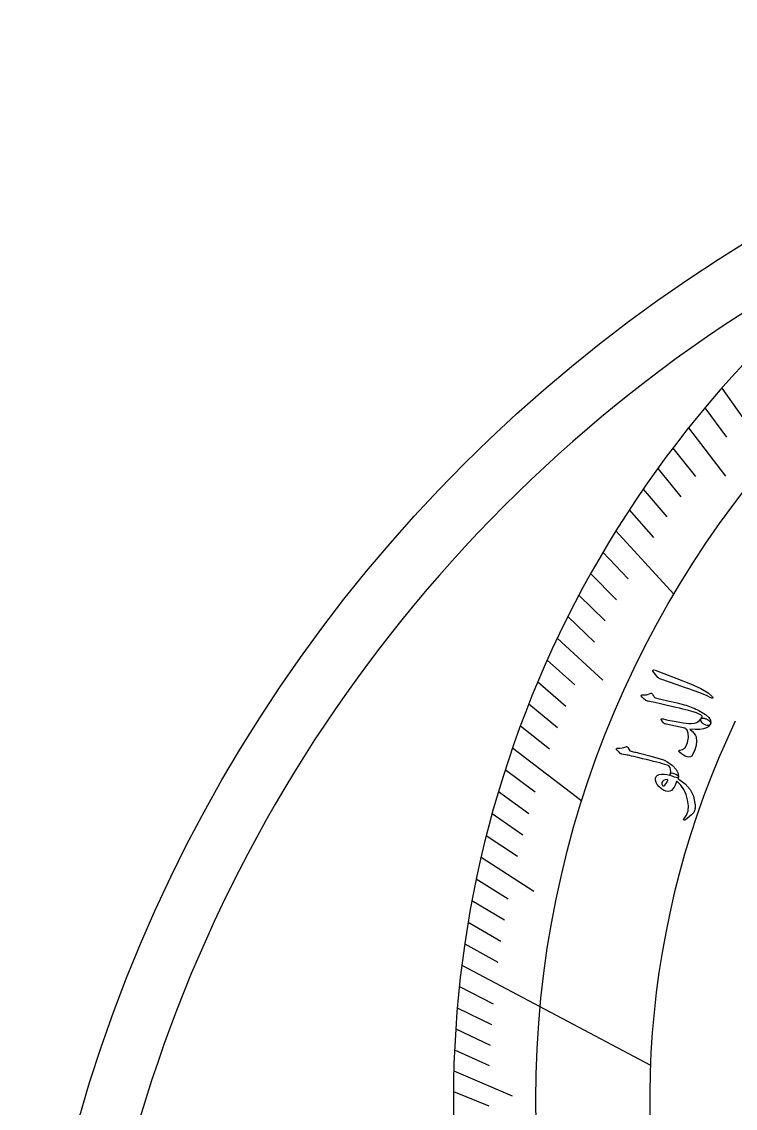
# Model space of a CAD drawing. Header units: millimetres. Extents: x -53 to 53, y -53 to 53.
# Drawn here: x -53.1 to -28.02, y 14.88 to 53.1 of the extents above; entities that cross this region are included whole.
import ezdxf

# ---------------------------------------------------------------- set-up
doc = ezdxf.new("R2010")
doc.units = ezdxf.units.MM
for name, color, linetype in [('CUT_INNER', 6, 'Continuous'), ('CUT_OUTER', 1, 'Continuous'), ('ENGRAVE', 7, 'Continuous'), ('ENGRAVE_FINE', 8, 'Continuous'), ('TEXT', 5, 'Continuous')]:
    doc.layers.add(name, color=color, linetype=linetype)

msp = doc.modelspace()

# ---------------------------------------------------------------- linework, layer by layer
at = {"layer": 'CUT_INNER'}
for centre, radius, start, end in [((-0.001, 0), 51.057, 118.5622, 214.3287), ((0, 15.174), 37.926, 129.5163, 247.0609), ((-0.002, 15.174), 31.021, 154.5616, 196.6842)]:
    msp.add_arc(centre, radius, start, end, dxfattribs=at)
at = {"layer": 'CUT_OUTER'}
msp.add_circle((0, 0), 53.1, dxfattribs=at)
at = {"layer": 'ENGRAVE'}
for points in [[(-32.216, 35.187), (-30.176, 32.959)], [(-35.845, 27.565), (-33.41, 25.693)], [(-37.629, 19.911), (-30.999, 16.402)]]:
    msp.add_lwpolyline(points, dxfattribs=at)
msp.add_circle((0, 15.174), 35.027, dxfattribs=at)
at = {"layer": 'ENGRAVE_FINE'}
for points in [[(-28.491, 40.208), (-27.752, 39.164)], [(-29.083, 39.517), (-28.324, 38.485)], [(-29.656, 38.816), (-28.357, 37.116)], [(-30.208, 38.105), (-29.41, 37.099)], [(-30.741, 37.387), (-29.924, 36.393)], [(-31.253, 36.66), (-30.417, 35.68)], [(-31.744, 35.927), (-30.89, 34.96)], [(-32.668, 34.441), (-31.777, 33.502)], [(-33.099, 33.69), (-32.191, 32.765)], [(-33.511, 32.934), (-32.585, 32.024)], [(-33.902, 32.175), (-32.959, 31.28)], [(-34.274, 31.412), (-32.672, 29.943)], [(-34.627, 30.646), (-33.65, 29.781)], [(-34.96, 29.878), (-33.967, 29.029)], [(-35.274, 29.108), (-34.264, 28.275)], [(-35.569, 28.337), (-34.544, 27.52)], [(-36.102, 26.793), (-35.047, 26.01)], [(-36.342, 26.022), (-35.271, 25.255)], [(-36.563, 25.251), (-35.478, 24.502)], [(-36.767, 24.481), (-35.667, 23.75)], [(-36.952, 23.713), (-35.095, 22.521)], [(-37.121, 22.947), (-35.995, 22.251)], [(-37.273, 22.184), (-36.133, 21.505)], [(-37.408, 21.423), (-36.255, 20.763)], [(-37.527, 20.665), (-36.362, 20.024)], [(-37.716, 19.16), (-36.528, 18.556)], [(-37.788, 18.414), (-36.588, 17.829)], [(-37.844, 17.672), (-36.633, 17.106)], [(-37.885, 16.935), (-36.664, 16.389)], [(-37.912, 16.202), (-35.855, 15.323)], [(-37.925, 15.475), (-36.683, 14.968)]]:
    msp.add_lwpolyline(points, dxfattribs=at)
at = {"layer": 'TEXT'}
for points in [[(-30.869, 30.198), (-30.91, 30.255), (-30.918, 30.289), (-30.892, 30.299), (-30.834, 30.286), (-30.064, 29.996), (-29.593, 29.816), (-29.229, 29.647), (-28.971, 29.491), (-28.819, 29.349), (-28.809, 29.332), (-28.805, 29.32), (-28.808, 29.312), (-28.817, 29.308), (-28.828, 29.307), (-28.841, 29.309), (-28.857, 29.314), (-28.874, 29.321), (-29.003, 29.385), (-29.144, 29.447), (-29.296, 29.506), (-29.458, 29.563), (-29.5, 29.579), (-29.614, 29.62), (-29.801, 29.686), (-30.06, 29.777), (-30.637, 29.973), (-30.667, 29.985), (-30.692, 30), (-30.715, 30.016), (-30.733, 30.035)], [(-31.302, 29.347), (-31.314, 29.36), (-31.321, 29.372), (-31.323, 29.385), (-31.319, 29.398), (-31.313, 29.407), (-31.303, 29.414), (-31.291, 29.419), (-31.276, 29.42), (-31.201, 29.42), (-31.131, 29.429), (-31.066, 29.447), (-31.006, 29.473), (-30.981, 29.48), (-30.959, 29.477), (-30.939, 29.464), (-30.921, 29.442), (-30.912, 29.428), (-30.904, 29.414), (-30.896, 29.401), (-30.887, 29.386), (-30.879, 29.372), (-30.871, 29.358), (-30.863, 29.344), (-30.854, 29.331), (-30.824, 29.319), (-30.735, 29.296), (-30.587, 29.262), (-30.381, 29.215), (-30.268, 29.19), (-30.162, 29.166), (-30.063, 29.142), (-29.971, 29.119), (-29.887, 29.097), (-29.811, 29.076), (-29.742, 29.055), (-29.681, 29.035), (-29.624, 29.015), (-29.567, 28.994), (-29.511, 28.972), (-29.456, 28.949), (-29.401, 28.924), (-29.346, 28.898), (-29.291, 28.871), (-29.236, 28.842), (-29.059, 28.734), (-28.94, 28.629), (-28.881, 28.527), (-28.88, 28.428), (-28.897, 28.388), (-28.923, 28.361), (-28.959, 28.348), (-29.004, 28.349), (-29.052, 28.361), (-29.097, 28.381), (-29.139, 28.408), (-29.178, 28.443), (-29.211, 28.481), (-29.23, 28.515), (-29.235, 28.546), (-29.225, 28.573), (-29.214, 28.592), (-29.205, 28.609), (-29.197, 28.624), (-29.19, 28.637), (-29.184, 28.649), (-29.18, 28.66), (-29.177, 28.669), (-29.177, 28.677), (-29.216, 28.711), (-29.282, 28.747), (-29.376, 28.786), (-29.498, 28.826), (-29.572, 28.847), (-29.657, 28.87), (-29.753, 28.896), (-29.86, 28.923), (-29.979, 28.952), (-30.109, 28.983), (-30.251, 29.017), (-30.404, 29.053), (-30.555, 29.088), (-30.687, 29.118), (-30.801, 29.143), (-30.897, 29.164), (-30.975, 29.18), (-31.035, 29.193), (-31.076, 29.201), (-31.098, 29.205), (-31.127, 29.213), (-31.156, 29.227), (-31.184, 29.245), (-31.213, 29.268), (-31.226, 29.282), (-31.239, 29.294), (-31.251, 29.306), (-31.263, 29.316), (-31.274, 29.325), (-31.284, 29.334), (-31.293, 29.341), (-31.302, 29.347)], [(-28.878, 28.424), (-28.909, 28.366), (-28.943, 28.319), (-28.981, 28.283), (-29.023, 28.258), (-29.13, 28.225), (-29.263, 28.207), (-29.422, 28.206), (-29.607, 28.221), (-29.521, 28.137), (-29.457, 28.062), (-29.414, 27.998), (-29.392, 27.944), (-29.379, 27.799), (-29.395, 27.646), (-29.441, 27.485), (-29.517, 27.316), (-29.548, 27.272), (-29.59, 27.245), (-29.642, 27.236), (-29.704, 27.244), (-29.772, 27.267), (-29.84, 27.302), (-29.91, 27.35), (-29.98, 27.41), (-29.988, 27.419), (-29.994, 27.43), (-29.996, 27.441), (-29.995, 27.452), (-29.989, 27.464), (-29.981, 27.473), (-29.97, 27.477), (-29.955, 27.478), (-29.867, 27.497), (-29.794, 27.548), (-29.736, 27.633), (-29.693, 27.751), (-29.662, 27.928), (-29.668, 28.071), (-29.711, 28.18), (-29.792, 28.255), (-30.447, 28.391), (-30.477, 28.399), (-30.501, 28.409), (-30.521, 28.422), (-30.536, 28.437), (-30.605, 28.53), (-30.614, 28.543), (-30.619, 28.554), (-30.621, 28.563), (-30.62, 28.57), (-30.612, 28.577), (-30.598, 28.58), (-30.578, 28.579), (-30.553, 28.574), (-30.386, 28.538), (-30.232, 28.507), (-30.09, 28.48), (-29.96, 28.459), (-29.842, 28.441), (-29.737, 28.428), (-29.644, 28.419), (-29.564, 28.415), (-29.454, 28.424), (-29.361, 28.453), (-29.284, 28.504), (-29.224, 28.576), (-29.205, 28.595), (-29.179, 28.605), (-29.144, 28.607), (-29.102, 28.599), (-29.081, 28.593), (-29.061, 28.585), (-29.04, 28.577), (-29.019, 28.568), (-28.999, 28.558), (-28.979, 28.546), (-28.96, 28.533), (-28.941, 28.518), (-28.909, 28.488), (-28.887, 28.462), (-28.877, 28.441), (-28.878, 28.424)], [(-32.058, 27.365), (-32.1, 27.407), (-32.134, 27.439), (-32.159, 27.463), (-32.176, 27.478), (-32.186, 27.488), (-32.192, 27.499), (-32.194, 27.51), (-32.191, 27.521), (-32.185, 27.533), (-32.175, 27.541), (-32.162, 27.545), (-32.146, 27.546), (-32.069, 27.547), (-31.996, 27.556), (-31.928, 27.573), (-31.864, 27.598), (-31.845, 27.604), (-31.826, 27.601), (-31.81, 27.589), (-31.794, 27.567), (-31.725, 27.458), (-31.68, 27.446), (-31.636, 27.435), (-31.592, 27.423), (-31.55, 27.412), (-31.508, 27.402), (-31.466, 27.391), (-31.426, 27.381), (-31.386, 27.371), (-31.02, 27.279), (-30.736, 27.199), (-30.536, 27.132), (-30.418, 27.077), (-30.222, 26.933), (-30.09, 26.795), (-30.021, 26.661), (-30.016, 26.533), (-30.017, 26.53), (-30.018, 26.526), (-30.019, 26.523), (-30.02, 26.52), (-30.045, 26.509), (-30.09, 26.512), (-30.154, 26.531), (-30.239, 26.564), (-30.27, 26.579), (-30.29, 26.597), (-30.299, 26.616), (-30.297, 26.639), (-30.283, 26.724), (-30.287, 26.8), (-30.308, 26.868), (-30.347, 26.928), (-30.413, 26.951), (-30.49, 26.975), (-30.575, 27), (-30.671, 27.026), (-30.776, 27.054), (-30.89, 27.083), (-31.012, 27.114), (-31.144, 27.145), (-31.273, 27.177), (-31.389, 27.206), (-31.493, 27.23), (-31.583, 27.251), (-31.66, 27.269), (-31.724, 27.284), (-31.775, 27.296), (-31.812, 27.305), (-32.003, 27.341), (-32.021, 27.346), (-32.036, 27.352), (-32.048, 27.359), (-32.058, 27.365)], [(-30.005, 26.458), (-29.774, 26.29), (-29.602, 26.091), (-29.489, 25.861), (-29.433, 25.6), (-29.43, 25.565), (-29.428, 25.531), (-29.428, 25.498), (-29.428, 25.466), (-29.43, 25.436), (-29.434, 25.406), (-29.439, 25.378), (-29.445, 25.351), (-29.477, 25.29), (-29.542, 25.216), (-29.64, 25.129), (-29.769, 25.029), (-29.787, 25.02), (-29.801, 25.015), (-29.814, 25.017), (-29.824, 25.024), (-29.83, 25.034), (-29.831, 25.045), (-29.826, 25.056), (-29.816, 25.069), (-29.726, 25.188), (-29.675, 25.338), (-29.663, 25.52), (-29.69, 25.735), (-29.741, 25.922), (-29.82, 26.091), (-29.925, 26.241), (-30.058, 26.373), (-30.064, 26.375), (-30.069, 26.375), (-30.073, 26.373), (-30.077, 26.37), (-30.122, 26.267), (-30.168, 26.181), (-30.214, 26.113), (-30.26, 26.063), (-30.316, 26.032), (-30.38, 26.022), (-30.453, 26.035), (-30.535, 26.071), (-30.545, 26.076), (-30.555, 26.082), (-30.566, 26.089), (-30.577, 26.096), (-30.588, 26.104), (-30.599, 26.112), (-30.611, 26.121), (-30.623, 26.131), (-30.7, 26.199), (-30.758, 26.271), (-30.798, 26.345), (-30.82, 26.421), (-30.821, 26.492), (-30.8, 26.549), (-30.756, 26.591), (-30.69, 26.62), (-30.607, 26.635), (-30.516, 26.636), (-30.418, 26.623), (-30.313, 26.596), (-30.311, 26.602), (-30.309, 26.608), (-30.308, 26.614), (-30.306, 26.619), (-30.305, 26.625), (-30.303, 26.631), (-30.301, 26.637), (-30.299, 26.643), (-30.287, 26.663), (-30.267, 26.674), (-30.24, 26.677), (-30.206, 26.672), (-30.17, 26.661), (-30.136, 26.648), (-30.102, 26.63), (-30.069, 26.609), (-30.041, 26.587), (-30.023, 26.568), (-30.014, 26.551), (-30.015, 26.536), (-30.037, 26.477), (-30.031, 26.475), (-30.024, 26.471), (-30.015, 26.465), (-30.005, 26.458)], [(-30.41, 26.441), (-30.48, 26.43), (-30.534, 26.409), (-30.572, 26.379), (-30.594, 26.339), (-30.596, 26.311), (-30.594, 26.285), (-30.587, 26.26), (-30.574, 26.236), (-30.566, 26.227), (-30.556, 26.223), (-30.543, 26.223), (-30.528, 26.227), (-30.488, 26.248), (-30.452, 26.288), (-30.419, 26.345), (-30.39, 26.419), (-30.389, 26.428), (-30.392, 26.434), (-30.399, 26.439), (-30.41, 26.441)]]:
    msp.add_lwpolyline(points, close=True, dxfattribs=at)

doc.saveas('drawing.dxf')
